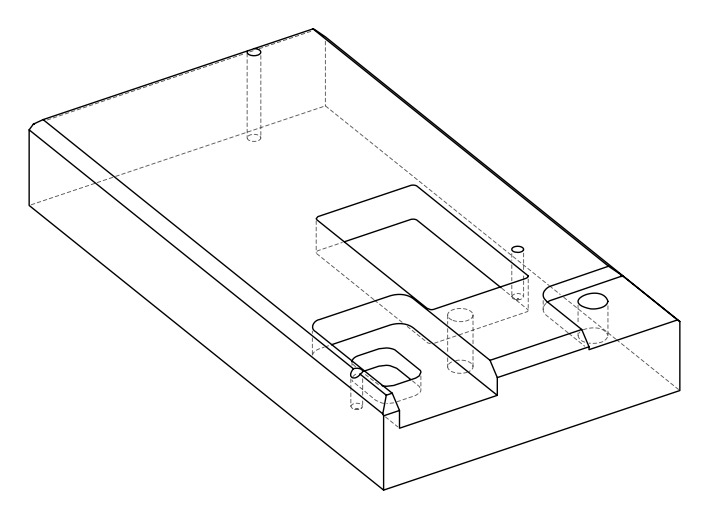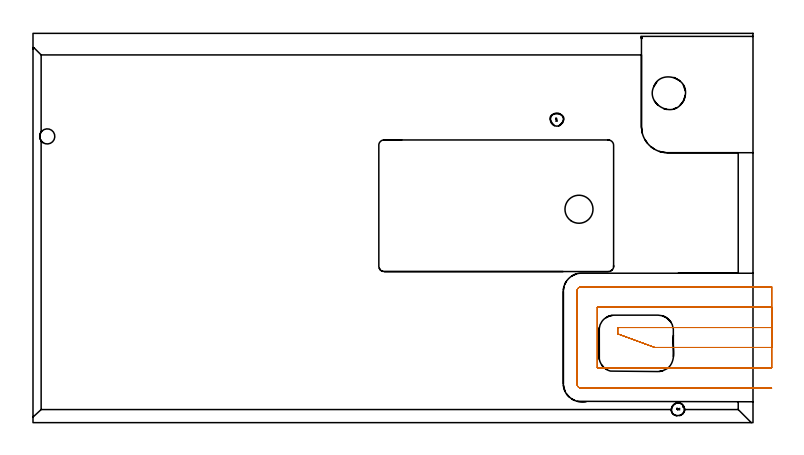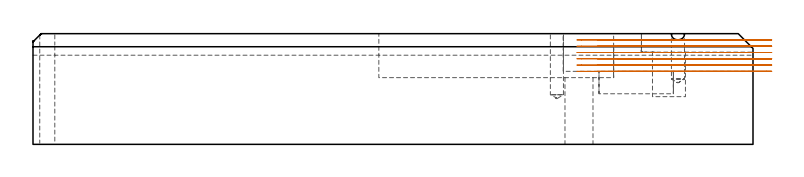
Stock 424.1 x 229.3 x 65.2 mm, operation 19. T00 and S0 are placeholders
(PLAN: 19 operations, 10 tool changes, 139.9 min)
(1 SPOT_DRILL | STEP1HOLE_1 | NXT0321_9005460120000 | 0.03 min | 1 mm3)
(2 SPOT_DRILL_1 | STEP1POCKET | NXT0321_9005460120000 | 0.03 min | 1 mm3)
(3 SPOT_DRILL_2 | STEP1POCKET_1 | NXT0321_9005460120000 | 0.03 min | 0 mm3)
(4 SPOT_DRILL_3 | STEP1POCKET_2 | NXT0321_9005460120000 | 0.05 min | 1410 mm3)
(5 INDEXABLE_INSERT_DRILL_THROUGH_HOLE_FROM_SOLID | STEP1HOLE | NXT0302_004 | 0.18 min | 13917 mm3)
(6 DRILL_THROUGH_HOLE_INTO_CENTER | STEP1HOLE_1 | UGT0301_205 | 0.29 min | 4026 mm3)
(7 DRILL_BLIND_HOLE_INTO_CENTER | STEP1POCKET | UGT0301_196 | 0.16 min | 1697 mm3)
(8 DRILL_BLIND_HOLE_INTO_CENTER_1 | STEP1POCKET_1 | UGT0301_196 | 0.13 min | 1266 mm3)
(9 DRILL_BLIND_HOLE_INTO_CENTER_2 | STEP1POCKET_2 | NXT0301_128 | 0.12 min | 2649 mm3)
(10 MILL_ROUGH_BLIND_HOLE_CONTOUR | STEP1POCKET_2 | NXT0201_013 | Spiral | 1.3 min | 6892 mm3)
(11 AREA_MILL | FG_CHAMFER_SURFACE | UGT0205_001 | 0.45 min | 665 mm3)
(12 AREA_MILL_1 | FG_CHAMFER_SURFACE_1 | UGT0205_001 | 15.06 min | 34026 mm3)
(13 AREA_MILL_2 | FG_CHAMFER_SURFACE_2 | UGT0205_001 | 10.37 min | 12357 mm3)
(14 AREA_MILL_3 | FG_CHAMFER_SURFACE_3 | UGT0205_001 | 2.43 min | 3084 mm3)
(15 AREA_MILL_4 | FG_CHAMFER_SURFACE_4 | UGT0205_001 | 3.61 min | 2446 mm3)
(16 MILL_CORNER_NOTCH_RECTANGULAR | CORNER_NOTCH_RECTANGULAR | UGT0201_006 | Follow Part, ap 7, ae 75% | 1.27 min | 41361 mm3)
(17 MILL_RECTANGULAR_POCKET | POCKET_RECTANGULAR_STRAIGHT | UGT0201_008 | Follow Part, ap 4, ae 75% | 3.2 min | 49031 mm3)
(18 MILL_RECTANGULAR_POCKET_1 | POCKET_RECTANGULAR_STRAIGHT_1 | NXT0201_008 | Follow Part, ap 1.5, ae 75% | 90.62 min | 271866 mm3)
(19 MILL_SLOT | SLOT_PARTIAL_RECTANGULAR | UGT0201_008 | Follow Part, ap 4, ae 75% | 10.6 min | 155525 mm3)
(TOOL NXT0321_9005460120000 | NC Spot Drill, 142deg, 12mm, Carbide, Uncoated | D12 PA142 FL30 Z2)
(TOOL NXT0302_004 | Index. Insert Drill 16.5mm [880-D1650L20-05] | D16.5 PA176 FL83 Z2)
(TOOL UGT0301_205 | Twist Drill 8.9 mm | D8.9 PA118 FL78 Z2)
(TOOL UGT0301_196 | Twist Drill 7.7 mm | D7.7 PA118 FL73 Z2)
(TOOL NXT0301_128 | Carbide Drill 12mm [861.1-1200-036A1-GP GC34] | D12 PA150 FL37.4 Z2)
(TOOL NXT0201_013 | ENDMILL 10mm | D10 FL30 Z4)
(TOOL UGT0205_001 | Chamfer Mill 20 x 3 x 45 deg. | D20 FL50 Z2)
(TOOL UGT0201_006 | End Mill 28 mm | D28 FL25 Z2)
(TOOL UGT0201_008 | End Mill 16 mm | D16 FL32 Z4)
(TOOL NXT0201_008 | ENDMILL 6mm [2P460-0600-NA 1630] | D6 FL26 Z6)
(OP 19 MILL_SLOT)
G17 G21 G94 G90
T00 M6
G54
G17 G0 G90 X435.1 Y56. S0 M3
G43 Z75.206 H0
Z61.505
G94 G1 X432.1 F250.
X344.4 F500.
Y55.3
Y52.3 F250.
X366.2 Y44.3 F500.
X369.2 F250.
X432.1 F500.
X435.1 F250.
Y68.
X432.1
X332.4 F500.
Y32.3
X432.1
X435.1 F250.
Y80.
X432.1
X323. F500.
G3 X320.4 Y77.4 R2.6
G1 Y22.9
G3 X323. Y20.3 R2.6
G1 X432.1
X435.1 F250.
G0 Y56. Z57.804
G1 X432.1
X344.4 F500.
Y55.3
Y52.3 F250.
X366.2 Y44.3 F500.
X369.2 F250.
X432.1 F500.
X435.1 F250.
Y68.
X432.1
X332.4 F500.
Y32.3
X432.1
X435.1 F250.
Y80.
X432.1
X323. F500.
G3 X320.4 Y77.4 R2.6
G1 Y22.9
G3 X323. Y20.3 R2.6
G1 X432.1
X435.1 F250.
G0 Y56. Z54.103
G1 X432.1
X344.4 F500.
Y55.3
Y52.3 F250.
X366.2 Y44.3 F500.
X369.2 F250.
X432.1 F500.
X435.1 F250.
Y68.
X432.1
X332.4 F500.
Y32.3
X432.1
X435.1 F250.
Y80.
X432.1
X323. F500.
G3 X320.4 Y77.4 R2.6
G1 Y22.9
G3 X323. Y20.3 R2.6
G1 X432.1
X435.1 F250.
G0 Y56. Z50.402
G1 X432.1
X344.4 F500.
Y55.3
Y52.3 F250.
X366.2 Y44.3 F500.
X369.2 F250.
X432.1 F500.
X435.1 F250.
Y68.
X432.1
X332.4 F500.
Y32.3
X432.1
X435.1 F250.
Y80.
X432.1
X323. F500.
G3 X320.4 Y77.4 R2.6
G1 Y22.9
G3 X323. Y20.3 R2.6
G1 X432.1
X435.1 F250.
G0 Y56. Z46.701
G1 X432.1
X344.4 F500.
Y55.3
Y52.3 F250.
X366.2 Y44.3 F500.
X369.2 F250.
X432.1 F500.
X435.1 F250.
Y68.
X432.1
X332.4 F500.
Y32.3
X432.1
X435.1 F250.
Y80.
X432.1
X323. F500.
G3 X320.4 Y77.4 R2.6
G1 Y22.9
G3 X323. Y20.3 R2.6
G1 X432.1
X435.1 F250.
G0 Y56. Z43.
G1 X432.1
X344.4 F500.
Y55.3
Y52.3 F250.
X366.2 Y44.3 F500.
X369.2 F250.
X432.1 F500.
X435.1 F250.
Y68.
X432.1
X332.4 F500.
Y32.3
X432.1
X435.1 F250.
Y80.
X432.1
X323. F500.
G3 X320.4 Y77.4 R2.6
G1 Y22.9
G3 X323. Y20.3 R2.6
G1 X432.1
X435.1 F250.
G0 Z75.206
M5
M2
